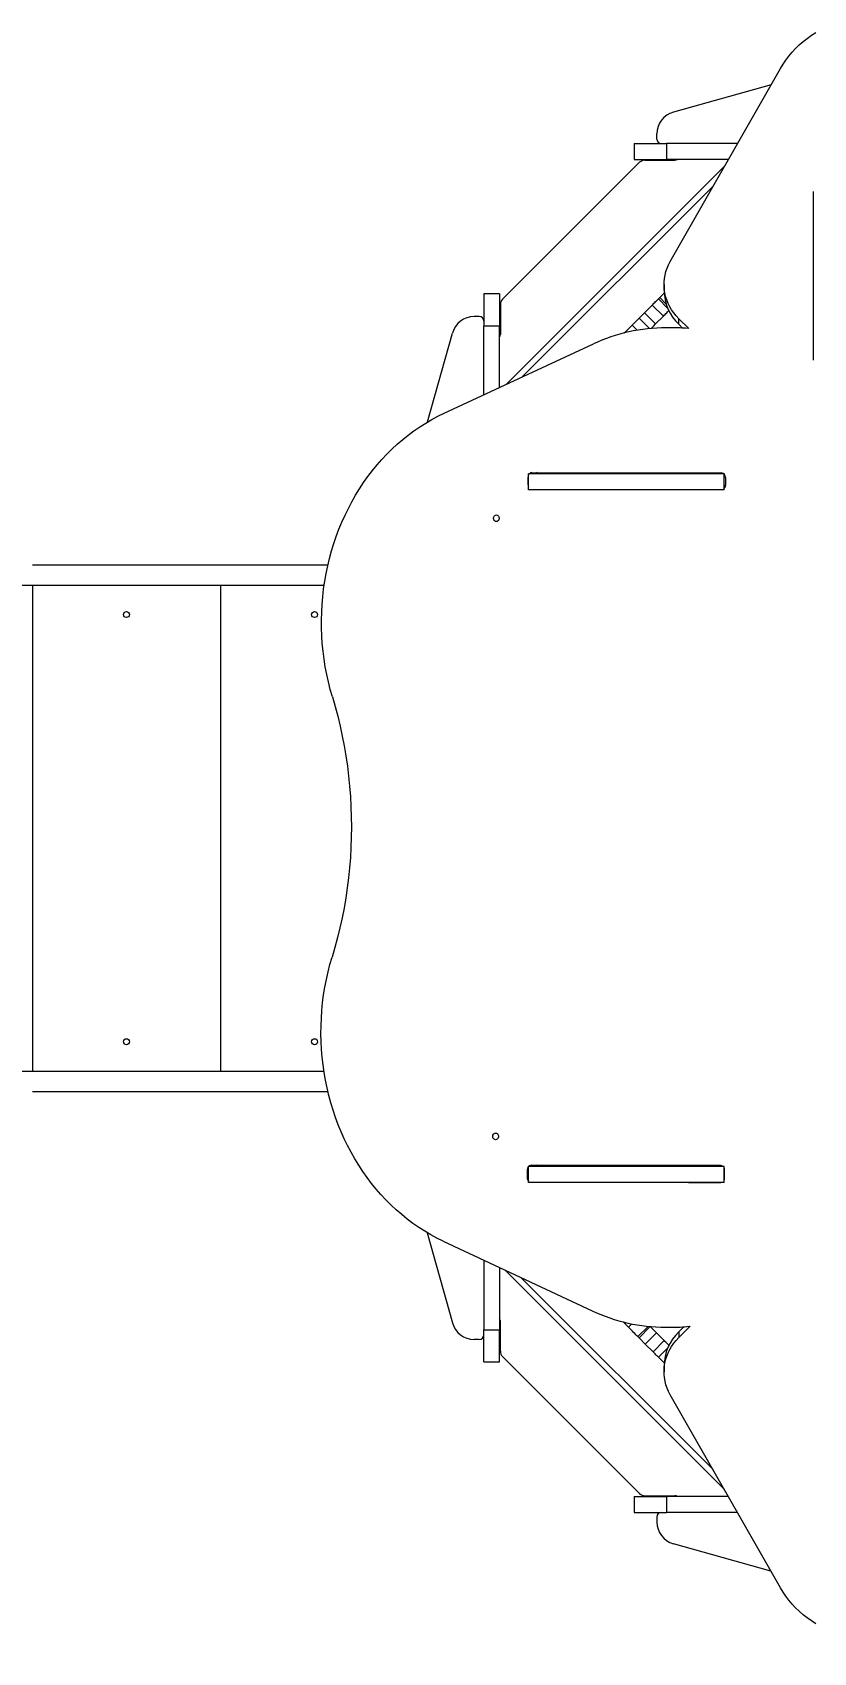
# Model space of a CAD drawing. Header units: millimetres. Extents: x -5586 to 6141, y -6299 to 6900.
# Drawn here: x -1651 to -613, y -713 to 1441 of the extents above; entities that cross this region are included whole.
import ezdxf

# ---------------------------------------------------------------- set-up
doc = ezdxf.new("R2010")
doc.units = ezdxf.units.MM
for name, color, linetype in [('DIKOM_ОБЪЕКТ', 7, 'Continuous'), ('DIKOM_РАЗМЕР_ЗОНА', 7, 'Continuous'), ('DIKOM_РАЗМЕР_ОБЪЕКТА', 7, 'Continuous')]:
    doc.layers.add(name, color=color, linetype=linetype)
doc.styles.add('style1', font='arial.ttf', dxfattribs={"width": 0.8})
doc.dimstyles.new('1-50', dxfattribs={"dimtxt": 300, "dimasz": 200, "dimexe": 100, "dimexo": 0, "dimgap": 100, "dimtad": 1, "dimtxsty": 'style1', "dimcen": 200, "dimclrd": 7, "dimclre": 7, "dimclrt": 7, "dimadec": 1, "dimazin": 2, "dimtfac": 1, "dimtmove": 0, "dimatfit": 2, "dimfxl": 0, "dimlwd": 25, "dimlwe": 18, "dimarcsym": 0})

# ---------------------------------------------------------------- blocks, each defined once
blk = doc.blocks.new('*D10')
at = {"layer": 'Defpoints', "color": 0, "transparency": 16777216}
for p in [(-4111.8, 3.2), (3830.2, 3.2), (3830.2, -4360.6)]:
    blk.add_point(p, dxfattribs=at)
at = {"layer": 'DIKOM_РАЗМЕР_ОБЪЕКТА', "color": 7, "lineweight": 18, "transparency": 16777216}
for p, q in [((-4111.8, 3.2), (-4111.8, -4460.6)), ((3830.2, 3.2), (3830.2, -4460.6))]:
    blk.add_line(p, q, dxfattribs=at)
at = {"layer": 'DIKOM_РАЗМЕР_ОБЪЕКТА', "color": 7, "lineweight": 25, "transparency": 16777216}
blk.add_line((-3911.8, -4360.6), (3630.2, -4360.6), dxfattribs=at)
at = {"layer": 'DIKOM_РАЗМЕР_ОБЪЕКТА', "color": 7, "transparency": 16777216}
for points in [[(-3911.8, -4327.3), (-3911.8, -4394), (-4111.8, -4360.6)], [(3630.2, -4327.3), (3630.2, -4394), (3830.2, -4360.6)]]:
    blk.add_solid(points, dxfattribs=at)
at = {"layer": 'DIKOM_РАЗМЕР_ОБЪЕКТА', "color": 7, "transparency": 16777216, "insert": (-132, -4107.4), "char_height": 300, "attachment_point": 5, "style": 'style1'}
blk.add_mtext('8000', dxfattribs=at)
blk = doc.blocks.new('*D13')
at = {"layer": 'Defpoints', "color": 0, "transparency": 16777216}
for p in [(-5585.6, -148.5), (5332.6, -2578.3), (5332.6, -6199)]:
    blk.add_point(p, dxfattribs=at)
at = {"layer": 'DIKOM_РАЗМЕР_ЗОНА', "color": 7, "lineweight": 18, "transparency": 16777216}
for p, q in [((-5585.6, -148.5), (-5585.6, -6299)), ((5332.6, -2578.3), (5332.6, -6299))]:
    blk.add_line(p, q, dxfattribs=at)
at = {"layer": 'DIKOM_РАЗМЕР_ЗОНА', "color": 7, "lineweight": 25, "transparency": 16777216}
blk.add_line((-5385.6, -6199), (5132.6, -6199), dxfattribs=at)
at = {"layer": 'DIKOM_РАЗМЕР_ЗОНА', "color": 7, "transparency": 16777216}
for points in [[(-5385.6, -6165.6), (-5385.6, -6232.3), (-5585.6, -6199)], [(5132.6, -6165.6), (5132.6, -6232.3), (5332.6, -6199)]]:
    blk.add_solid(points, dxfattribs=at)
at = {"layer": 'DIKOM_РАЗМЕР_ЗОНА', "color": 7, "transparency": 16777216, "insert": (160.9, -5945.8), "char_height": 300, "attachment_point": 5, "style": 'style1'}
blk.add_mtext('11000', dxfattribs=at)

msp = doc.modelspace()

# ---------------------------------------------------------------- linework, layer by layer
at = {"layer": 'DIKOM_ОБЪЕКТ', "color": 7, "linetype": 'Continuous', "lineweight": 15}
for p, q in [((-802.99, 1136.225), (-656.434, 1392.973)), ((-668.892, 1371.148), (-798.899, 1334.746)), ((-850.81, 1293.011), (-850.81, 1272.011)), ((-850.81, 1293.011), (-808.126, 1293.011)), ((-820.81, 1299.011), (-820.81, 1305.858)), ((-808.126, 1293.011), (-808.126, 1272.011)), ((-713.494, 1293.011), (-808.126, 1293.011)), ((-850.81, 1272.011), (-808.126, 1272.011)), ((-725.481, 1272.011), (-808.126, 1272.011)), ((-1025.885, 1085.967), (-843.739, 1268.083)), ((-730.502, 1263.215), (-1020.73, 972.987)), ((-836.669, 1271.011), (-796.81, 1271.011)), ((-745.549, 1236.854), (-999.637, 982.766)), ((-612.515, 1004.93), (-612.515, 1229.433)), ((-811.274, 1105.522), (-811.274, 1098.022)), ((-1029.814, 1093.012), (-1050.814, 1093.012)), ((-1050.814, 1093.012), (-1050.814, 1050.328)), ((-1029.814, 1093.012), (-1029.814, 1050.328)), ((-1028.814, 1078.896), (-1028.814, 1039.012)), ((-837.322, 1068.086), (-827.041, 1078.367)), ((-827.041, 1078.367), (-812.192, 1063.518)), ((-818.755, 1086.653), (-817.089, 1088.319)), ((-818.755, 1086.653), (-806.465, 1074.363)), ((-817.089, 1088.319), (-811.155, 1094.253)), ((-817.089, 1088.319), (-808.405, 1079.634)), ((-1056.814, 1063.012), (-1063.66, 1063.012)), ((-853.868, 1051.54), (-844.476, 1060.932)), ((-844.476, 1060.932), (-837.322, 1068.086)), ((-844.476, 1060.932), (-830.59, 1047.046)), ((-837.322, 1068.086), (-822.473, 1053.237)), ((-822.473, 1053.237), (-812.192, 1063.518)), ((-778.512, 1046.93), (-791.748, 1060.167)), ((-791.748, 1052.667), (-791.748, 1060.167)), ((-1125.633, 922.945), (-1092.549, 1041.101)), ((-1029.814, 1050.328), (-1050.814, 1050.328)), ((-1050.814, 959.038), (-1050.814, 1050.328)), ((-1029.814, 968.775), (-1029.814, 1050.328)), ((-864.285, 1041.124), (-863.996, 1041.412)), ((-863.996, 1041.412), (-853.868, 1051.54)), ((-863.996, 1041.412), (-863.825, 1041.24)), ((-853.868, 1051.54), (-847.121, 1044.793)), ((-800.926, 1048.139), (-808.426, 1048.139)), ((-786.775, 1047.694), (-791.748, 1052.667)), ((-1103.606, 934.562), (-905.233, 1026.536)), ((-992.083, 839.144), (-992.069, 849.544)), ((-991.368, 849.544), (-992.069, 849.544)), ((-991.368, 832.777), (-991.368, 853.777)), ((-731.56, 853.777), (-991.368, 853.777)), ((-986.866, 855.535), (-734.852, 855.104)), ((-731.56, 832.777), (-731.56, 853.777)), ((-729.664, 849.095), (-729.677, 838.695)), ((-991.368, 839.144), (-992.083, 839.144)), ((-731.56, 832.777), (-991.368, 832.777)), ((-734.812, 832.704), (-777.458, 832.777)), ((-734.535, 832.716), (-769.958, 832.777)), ((-734.064, 832.777), (-734.812, 832.704)), ((-1650.814, 732.777), (-1257.993, 732.777)), ((-1707.045, 705.777), (-1263.03, 705.777)), ((-1650.811, 705.777), (-1650.811, 59.777)), ((-1400.811, 705.777), (-1400.811, 59.777)), ((-1707.045, 59.777), (-1263.334, 59.777)), ((-1650.814, 32.777), (-1258.101, 32.777)), ((-993.25, -71.456), (-993.264, -81.856)), ((-991.368, -81.856), (-993.264, -81.856)), ((-991.368, -71.456), (-993.25, -71.456)), ((-991.368, -88.223), (-991.368, -67.223)), ((-731.56, -67.223), (-991.368, -67.223)), ((-735.964, -65.896), (-988.046, -65.465)), ((-731.56, -88.223), (-731.56, -67.223)), ((-730.858, -82.305), (-730.845, -71.904)), ((-731.56, -88.223), (-991.368, -88.223)), ((-778.62, -88.223), (-736.062, -88.296)), ((-771.12, -88.223), (-735.722, -88.284)), ((-735.247, -88.223), (-736.062, -88.296)), ((-1126.129, -155.147), (-1092.549, -275.074)), ((-1104.971, -166.339), (-906.882, -258.969)), ((-1050.814, -191.664), (-1050.814, -284.301)), ((-1029.814, -201.483), (-1029.814, -284.301)), ((-1023.046, -204.648), (-731.122, -496.572)), ((-1001.795, -214.586), (-746.169, -470.211)), ((-1028.814, -312.843), (-1028.814, -272.985)), ((-858.618, -280.768), (-865.592, -273.794)), ((-858.618, -280.768), (-854.244, -276.394)), ((-846.122, -293.264), (-832.563, -279.706)), ((-829.607, -280.08), (-829.704, -279.983)), ((-791.747, -294.613), (-776.504, -279.37)), ((-1056.814, -296.985), (-1063.66, -296.985)), ((-1050.814, -284.301), (-1029.814, -284.301)), ((-1050.814, -326.985), (-1050.814, -284.301)), ((-1029.814, -326.985), (-1029.814, -284.301)), ((-844.456, -294.93), (-846.122, -293.264)), ((-844.456, -294.93), (-829.607, -280.08)), ((-836.17, -303.216), (-844.456, -294.93)), ((-836.17, -303.216), (-821.321, -288.366)), ((-821.321, -288.366), (-829.607, -280.08)), ((-825.889, -313.497), (-811.039, -298.648)), ((-811.039, -298.648), (-821.321, -288.366)), ((-809.361, -280.904), (-801.861, -280.904)), ((-791.747, -287.113), (-784.898, -280.264)), ((-791.747, -287.113), (-791.747, -294.613)), ((-843.77, -502.059), (-1025.886, -319.914)), ((-825.889, -313.497), (-836.17, -303.216)), ((-818.734, -320.651), (-806.143, -308.06)), ((-811.125, -328.261), (-818.734, -320.651)), ((-1050.814, -326.985), (-1029.814, -326.985)), ((-811.273, -332.469), (-811.273, -339.969)), ((-656.433, -627.419), (-802.988, -370.671)), ((-850.815, -505.989), (-850.815, -526.989)), ((-850.815, -505.989), (-808.131, -505.989)), ((-836.698, -504.989), (-796.815, -504.989)), ((-808.131, -505.989), (-808.131, -526.989)), ((-725.747, -505.989), (-808.131, -505.989)), ((-850.815, -526.989), (-808.131, -526.989)), ((-820.815, -532.989), (-820.815, -539.835)), ((-713.76, -526.989), (-808.131, -526.989)), ((-669.208, -605.039), (-798.904, -568.724))]:
    msp.add_line(p, q, dxfattribs=at)
at = {"layer": 'DIKOM_ОБЪЕКТ', "color": 7, "linetype": 'Continuous', "lineweight": 15, "flags": 128}
for points in [[(-656.434, 1392.973), (-653.033, 1398.582), (-649.321, 1404.041), (-645.305, 1409.337), (-640.996, 1414.457), (-636.404, 1419.389), (-631.54, 1424.121), (-626.415, 1428.642), (-621.042, 1432.941), (-615.433, 1437.008), (-609.602, 1440.834)], [(-791.748, 1060.167), (-795.215, 1063.885), (-798.377, 1067.801), (-801.22, 1071.897), (-803.73, 1076.153), (-805.896, 1080.548), (-807.706, 1085.063), (-809.153, 1089.674), (-810.229, 1094.361), (-810.93, 1099.101), (-811.251, 1103.872), (-811.192, 1108.651), (-810.753, 1113.414), (-809.936, 1118.141), (-808.744, 1122.807), (-807.184, 1127.39), (-805.263, 1131.87), (-802.99, 1136.225)], [(-827.041, 1078.367), (-825.855, 1079.554), (-824.683, 1080.725), (-823.542, 1081.867), (-822.444, 1082.965), (-821.403, 1084.005), (-820.434, 1084.974), (-819.547, 1085.861), (-818.755, 1086.653)], [(-812.192, 1063.518), (-811.005, 1064.704), (-809.834, 1065.876), (-808.692, 1067.017), (-807.594, 1068.115), (-806.554, 1069.155), (-805.585, 1070.125), (-804.863, 1070.847)], [(-828.464, 1047.246), (-828.064, 1047.646), (-827.207, 1048.502), (-826.31, 1049.4), (-825.38, 1050.33), (-824.425, 1051.285), (-823.453, 1052.257), (-822.473, 1053.237)], [(-1252.104, 557.333), (-1254.922, 567.206), (-1257.442, 577.185), (-1259.661, 587.26), (-1261.577, 597.417), (-1263.186, 607.644), (-1264.488, 617.93), (-1265.481, 628.262), (-1266.163, 638.627), (-1266.533, 649.013), (-1266.592, 659.408), (-1266.339, 669.799), (-1265.774, 680.174), (-1264.898, 690.519), (-1263.712, 700.824), (-1262.218, 711.075), (-1260.417, 721.26), (-1258.312, 731.367), (-1255.905, 741.383), (-1253.198, 751.297), (-1250.196, 761.097), (-1246.902, 770.771), (-1243.319, 780.308), (-1239.452, 789.695), (-1235.306, 798.922), (-1230.886, 807.978), (-1226.196, 816.851), (-1221.244, 825.532), (-1216.033, 834.009), (-1210.572, 842.272), (-1204.866, 850.312), (-1198.922, 858.119), (-1192.747, 865.684), (-1186.349, 872.997), (-1179.736, 880.049), (-1172.915, 886.833), (-1165.894, 893.34), (-1158.682, 899.562), (-1151.288, 905.492), (-1143.721, 911.123), (-1135.989, 916.447), (-1128.102, 921.459), (-1120.07, 926.153), (-1111.901, 930.522), (-1103.606, 934.562)], [(-1034.136, 799.315), (-1033.063, 799.135), (-1032.077, 798.613), (-1031.258, 797.792), (-1030.673, 796.737), (-1030.369, 795.535), (-1030.371, 794.282), (-1030.678, 793.081), (-1031.266, 792.029), (-1032.086, 791.21), (-1033.074, 790.692), (-1034.147, 790.515), (-1035.221, 790.695), (-1036.207, 791.217), (-1037.025, 792.039), (-1037.61, 793.093), (-1037.914, 794.295), (-1037.913, 795.548), (-1037.605, 796.749), (-1037.018, 797.801), (-1036.197, 798.62), (-1035.21, 799.139), (-1034.136, 799.315)], [(-1252.104, 557.333), (-1248.378, 544.471), (-1244.943, 531.502), (-1241.8, 518.434), (-1238.952, 505.276), (-1236.4, 492.038), (-1234.146, 478.727), (-1232.192, 465.354), (-1230.538, 451.926), (-1229.187, 438.454), (-1228.139, 424.946), (-1227.394, 411.41), (-1226.953, 397.857), (-1226.817, 384.296), (-1226.986, 370.735), (-1227.459, 357.183), (-1228.236, 343.65), (-1229.317, 330.145), (-1230.7, 316.677), (-1232.385, 303.255), (-1234.372, 289.888), (-1236.658, 276.585), (-1239.241, 263.355), (-1242.121, 250.206), (-1245.295, 237.148), (-1248.762, 224.19), (-1252.518, 211.34)], [(-1104.971, -166.339), (-1113.255, -162.271), (-1121.411, -157.875), (-1129.43, -153.154), (-1137.303, -148.116), (-1145.021, -142.766), (-1152.573, -137.111), (-1159.951, -131.157), (-1167.145, -124.911), (-1174.149, -118.381), (-1180.952, -111.575), (-1187.546, -104.502), (-1193.925, -97.168), (-1200.08, -89.584), (-1206.003, -81.758), (-1211.689, -73.7), (-1217.129, -65.419), (-1222.317, -56.926), (-1227.248, -48.23), (-1231.914, -39.342), (-1236.312, -30.273), (-1240.434, -21.034), (-1244.277, -11.635), (-1247.836, -2.088), (-1251.106, 7.596), (-1254.083, 17.404), (-1256.765, 27.326), (-1259.147, 37.349), (-1261.227, 47.461), (-1263.003, 57.651), (-1264.472, 67.905), (-1265.632, 78.212), (-1266.483, 88.56), (-1267.022, 98.935), (-1267.25, 109.325), (-1267.166, 119.718), (-1266.771, 130.102), (-1266.064, 140.464), (-1265.046, 150.791), (-1263.72, 161.071), (-1262.086, 171.292), (-1260.146, 181.441), (-1257.903, 191.507), (-1255.359, 201.477), (-1252.518, 211.34)], [(-1035.19, -22.684), (-1034.117, -22.864), (-1033.131, -23.386), (-1032.312, -24.208), (-1031.727, -25.262), (-1031.423, -26.464), (-1031.425, -27.717), (-1031.732, -28.918), (-1032.32, -29.97), (-1033.14, -30.789), (-1034.127, -31.308), (-1035.201, -31.484), (-1036.275, -31.304), (-1037.26, -30.782), (-1038.079, -29.96), (-1038.664, -28.906), (-1038.968, -27.704), (-1038.966, -26.451), (-1038.659, -25.25), (-1038.072, -24.198), (-1037.251, -23.379), (-1036.264, -22.86), (-1035.19, -22.684)], [(-846.122, -293.264), (-847.307, -292.078), (-848.647, -290.739), (-850.119, -289.266), (-851.701, -287.684), (-853.369, -286.017), (-855.095, -284.29), (-856.854, -282.531), (-858.618, -280.768)], [(-802.988, -370.671), (-805.262, -366.316), (-807.183, -361.837), (-808.743, -357.253), (-809.935, -352.587), (-810.752, -347.861), (-811.191, -343.097), (-811.25, -338.318), (-810.928, -333.548), (-810.228, -328.807), (-809.151, -324.12), (-807.705, -319.509), (-805.894, -314.994), (-803.729, -310.599), (-801.218, -306.343), (-798.376, -302.247), (-795.213, -298.331), (-791.747, -294.613)], [(-804.706, -304.981), (-805.448, -304.239), (-806.305, -303.382), (-807.202, -302.485), (-808.133, -301.555), (-809.088, -300.6), (-810.059, -299.628), (-811.039, -298.648)], [(-818.734, -320.651), (-819.489, -319.897), (-820.298, -319.088), (-821.154, -318.231), (-822.052, -317.334), (-822.982, -316.404), (-823.937, -315.449), (-824.909, -314.477), (-825.889, -313.497)], [(-609.6, -675.28), (-615.431, -671.455), (-621.04, -667.387), (-626.414, -663.088), (-631.539, -658.567), (-636.403, -653.835), (-640.995, -648.903), (-645.304, -643.783), (-649.319, -638.487), (-653.032, -633.028), (-656.433, -627.419)]]:
    msp.add_lwpolyline(points, dxfattribs=at)
at = {"layer": 'DIKOM_ОБЪЕКТ', "color": 7, "linetype": 'Continuous', "lineweight": 15}
for centre in [(-1525.811, 666.777), (-1275.811, 666.777), (-1525.811, 98.777), (-1275.811, 98.777)]:
    msp.add_circle(centre, 4, dxfattribs=at)
for centre, radius, start, end in [((-790.81, 1305.857), 30, 105.642246, 180), ((-814.81, 1299.011), 6, 180, 270), ((-796.81, 1277.011), 6, 270, 303.55731), ((-836.669, 1261.011), 10, 90, 134.995367), ((-1018.814, 1078.896), 10, 134.995367, 180), ((-747.369, 1098.653), 63.908, 180.565063, 226.018824), ((-1063.66, 1033.012), 30, 90, 164.357754), ((-1056.814, 1057.012), 6, 0, 90), ((-1034.814, 1039.012), 6, 326.44269, 0), ((-808.031, 818.667), 229.473, 90.098729, 115.061488), ((-800.93, 822.938), 225.202, 84.646778, 89.999116), ((-985.36, 849.559), 6.709, 153.568374, 180.127974), ((-986.77, 850.598), 4.938, 91.113601, 139.923342), ((-979.269, 850.614), 4.928, 95.075229, 140.071794), ((-735.296, 849.477), 5.645, 356.122201, 85.496957), ((-985.373, 839.111), 6.709, 179.722637, 206.683133), ((-736.017, 838.592), 6.341, 314.658071, 0.930958), ((-1025.382, 794.915), 5.07, 171.138336, 188.861664), ((-1026.436, -27.084), 5.07, 171.13905, 188.86095), ((-986.884, -81.96), 6.381, 179.068225, 225.347225), ((-987.623, -71.088), 5.639, 94.301613, 183.744824), ((-980.459, -70.368), 4.91, 94.98826, 140.159566), ((-736.107, -70.719), 4.825, 46.431019, 88.302282), ((-737.554, -71.872), 6.709, 359.725049, 26.708645), ((-737.567, -82.32), 6.709, 333.546454, 0.12782), ((-1063.66, -266.985), 30, 195.642246, 270), ((-1034.814, -272.985), 6, 0, 33.55731), ((-808.842, -50.853), 230.052, 244.775622, 269.870626), ((-801.869, -55.604), 225.3, 270.001935, 276.095423), ((-1056.814, -290.985), 6, 270, 360), ((-746.962, -333.274), 64.316, 134.133286, 179.282826), ((-1018.814, -312.843), 10, 180, 224.995366), ((-836.698, -494.989), 10, 224.995366, 270), ((-796.815, -510.989), 6, 56.44269, 90), ((-814.815, -532.989), 6, 90, 180), ((-790.815, -539.835), 30, 180, 254.357754)]:
    msp.add_arc(centre, radius, start, end, dxfattribs=at)

# ---------------------------------------------------------------- dimensions: what is measured, and where the dimension line sits
at = {"layer": 'DIKOM_РАЗМЕР_ЗОНА'}
dim = msp.add_linear_dim(base=(5332.576, -6198.971), p1=(-5585.587, -148.471), p2=(5332.576, -2578.283), text='11000', dimstyle='1-50', dxfattribs=at)
dim.commit()
dim.dimension.update_dxf_attribs({"geometry": '*D13', "text_midpoint": (160.913, -6198.971), "dimtype": 160})
at = {"layer": 'DIKOM_РАЗМЕР_ОБЪЕКТА'}
dim = msp.add_linear_dim(base=(3830.205, -4360.621), p1=(-4111.828, 3.171), p2=(3830.205, 3.167), text='8000', dimstyle='1-50', dxfattribs=at)
dim.commit()
dim.dimension.update_dxf_attribs({"geometry": '*D10', "text_midpoint": (-131.995, -4360.621), "dimtype": 160})

doc.saveas('drawing.dxf')
